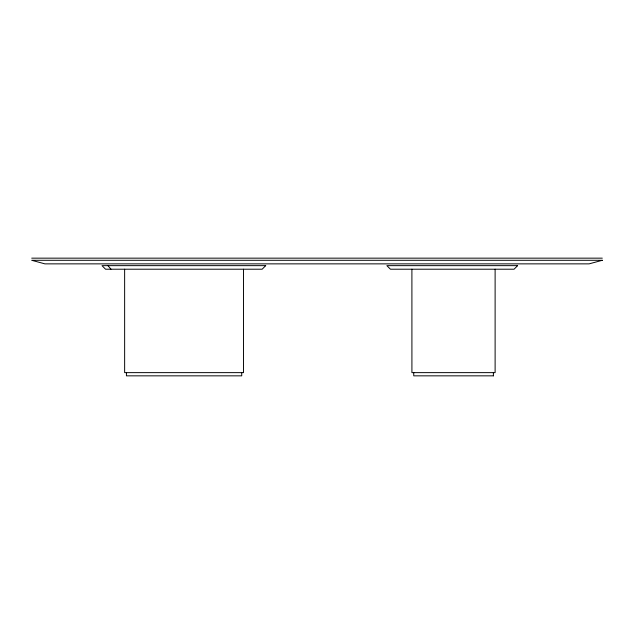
<?xml version="1.0" encoding="UTF-8"?>
<svg xmlns="http://www.w3.org/2000/svg" width="634" height="634" viewBox="0 0 634 634"><rect width="100%" height="100%" fill="white"/><g stroke="black" fill="none" stroke-linecap="round" stroke-linejoin="round"><path stroke-width="0.95" d="M31.708 258.157L602.292 258.157M493.371 375.843L413.748 375.843L413.74 372.633M107.97 265.646L110.982 269.212M495.114 269.212L495.114 372.633L411.918 372.633L411.902 269.212M493.387 372.633L493.387 375.843M243.511 269.212L243.511 372.633L124.644 372.633L124.636 269.212M241.728 372.633L241.728 375.843L126.428 375.843L126.42 372.633M265.709 265.646L262.143 269.212L105.553 269.212L101.987 265.646L265.709 265.646M517.629 265.646L514.063 269.212L390.449 269.212L386.867 265.646L517.621 265.646M602.3 260.297L589.105 263.863L44.911 263.863L31.7 260.297L602.292 260.297"/></g></svg>
